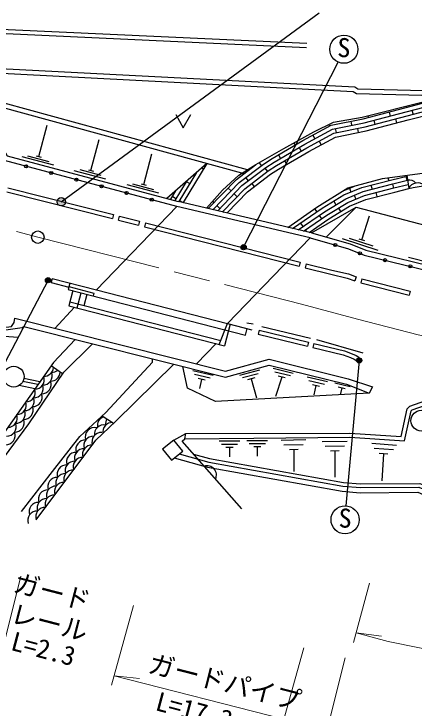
# Model space of a CAD drawing. Units: millimetres at full size, sheet at 1:1000; details may follow other scales. Extents: x 40000 to 680000, y 20000 to 380000.
# Drawn here: x 271055 to 309505, y 246552 to 313292 of the extents above; entities that cross this region are included whole.
import ezdxf
from ezdxf.enums import TextEntityAlignment as Align

# ---------------------------------------------------------------- set-up
doc = ezdxf.new("R2010")
doc.units = ezdxf.units.MM
doc.header["$LTSCALE"] = 1000
doc.linetypes.add('CHAIN', pattern=[18.5, 12, -1.5, 3.5, -1.5])
for name, color, linetype, lineweight in [('M-BGD', 7, 'Continuous', 25), ('M-BGD-EXST', 7, 'Continuous', 25), ('M-BMK', 2, 'CHAIN', 13), ('M-BMK-SRVR', 3, 'Continuous', 25), ('M-STR-HTXT', 7, 'Continuous', 13), ('M-STR-STR1', 1, 'Continuous', 25), ('M-STR-STRC', 7, 'Continuous', 25)]:
    doc.layers.add(name, color=color, linetype=linetype, lineweight=lineweight)
doc.styles.add('ＭＳ ゴシック', font='')
doc.styles.get('ＭＳ ゴシック').set_extended_font_data('MS Gothic')

msp = doc.modelspace()

# ---------------------------------------------------------------- hatches: boundary and pattern name
at = {"layer": 'M-BGD-EXST'}
for points in [[(293346, 290980, -1), (292907, 290740, -1)], [(274555, 287804, -1), (274116, 287565, -1)], [(304448, 280090, -1), (304009, 279851, -1)]]:
    msp.add_hatch(color=256, dxfattribs=at).paths.add_polyline_path(points)
at = {"layer": 'M-STR-STRC'}
msp.add_hatch(color=256, dxfattribs=at).paths.add_polyline_path([(275267, 295013, -1), (275942, 295443, -1)])

# ---------------------------------------------------------------- linework, layer by layer
at = {"layer": 'M-BGD'}
for p, q in [((308737, 304430), (308772, 304296)), ((307093, 303858), (307194, 303471)), ((309300, 304021), (309401, 303634)), ((305054, 303494), (305095, 303337)), ((305623, 303061), (305724, 302674)), ((307722, 303195), (307823, 302808)), ((273446, 299584), (274248, 302593)), ((301312, 302666), (301391, 302520)), ((303423, 302974), (303501, 302581)), ((301932, 302269), (302010, 301876)), ((304058, 302284), (304136, 301892)), ((278451, 298250), (279243, 301224)), ((299781, 301644), (299972, 301292)), ((300378, 301058), (300570, 300707)), ((297954, 300874), (298067, 300681)), ((298459, 300447), (298660, 300101)), ((283523, 296898), (284306, 299836)), ((296473, 299750), (296675, 299405)), ((271816, 299583), (274859, 298772)), ((272377, 299651), (274406, 299110)), ((273209, 299647), (273682, 299521)), ((297067, 299171), (297269, 298825)), ((289588, 298908), (285763, 295556)), ((289588, 298908), (287307, 295144)), ((289115, 298492), (289277, 298394)), ((294613, 298980), (294824, 298704)), ((295163, 298460), (295406, 298142)), ((276821, 298250), (279865, 297438)), ((277382, 298317), (279411, 297776)), ((278214, 298313), (278688, 298187)), ((288591, 298033), (286905, 295252)), ((292983, 297993), (293075, 297873)), ((308703, 297663), (308803, 297276)), ((308812, 297782), (308996, 296500)), ((287593, 297159), (286502, 295359)), ((287608, 297184), (287950, 296976)), ((293318, 297555), (293560, 297237)), ((293900, 296993), (294142, 296675)), ((306995, 297533), (307067, 297254)), ((270464, 296579), (280614, 293995)), ((281893, 296898), (284937, 296087)), ((282454, 296965), (284483, 296425)), ((283286, 296961), (283760, 296835)), ((291629, 296549), (291917, 296271)), ((302704, 296290), (303786, 296736)), ((303284, 296529), (303436, 296159)), ((305362, 296816), (305462, 296429)), ((307438, 296936), (307537, 296549)), ((270365, 296192), (280515, 293607)), ((286596, 296285), (286099, 295466)), ((286281, 295766), (286623, 295559)), ((292205, 295993), (292493, 295716)), ((303744, 295853), (303896, 295484)), ((305832, 296111), (305932, 295723)), ((299644, 292235), (286834, 295270)), ((286965, 295352), (287307, 295144)), ((290134, 295273), (290272, 295140)), ((301781, 295282), (301989, 294941)), ((290560, 294863), (290848, 294585)), ((299948, 294561), (300159, 294254)), ((303950, 294713), (301057, 291836)), ((302233, 294621), (302442, 294280)), ((280614, 293995), (280515, 293607)), ((281096, 293459), (281195, 293847)), ((281195, 293847), (283112, 293359)), ((291136, 294308), (291214, 294233)), ((300385, 293924), (300611, 293594)), ((304468, 291582), (305215, 293864)), ((281096, 293459), (283013, 292971)), ((283112, 293359), (283013, 292971)), ((283694, 293211), (283595, 292823)), ((283694, 293211), (298555, 289427)), ((298591, 293180), (298817, 292850)), ((283595, 292823), (298456, 289039)), ((299043, 292520), (299160, 292350)), ((302608, 291685), (306030, 290566)), ((303253, 291727), (305534, 290981)), ((304202, 291669), (304735, 291495)), ((308969, 289892), (312466, 289037)), ((298555, 289427), (298456, 289039)), ((299136, 289279), (299037, 288891)), ((274738, 287850), (274638, 287463)), ((274738, 287850), (278987, 286756)), ((303948, 288021), (303817, 287643)), ((304497, 287829), (304383, 287445)), ((304497, 287829), (309130, 286631)), ((274638, 287463), (276334, 287026)), ((276346, 287073), (278733, 286459)), ((276714, 286691), (276340, 285238)), ((277134, 285033), (277508, 286486)), ((277821, 285270), (278096, 286335)), ((278733, 286459), (278663, 286189)), ((309130, 286631), (309030, 286244)), ((274989, 283058), (276884, 285098)), ((276340, 285238), (291291, 281389)), ((276440, 285625), (290929, 281895)), ((290782, 281520), (291567, 283517)), ((291822, 283452), (291291, 281389)), ((291567, 283517), (293924, 282910)), ((293443, 283585), (294042, 283481)), ((294870, 283241), (299546, 282115)), ((294610, 282893), (294515, 282504)), ((294515, 282504), (299275, 281341)), ((294610, 282893), (299370, 281730)), ((276945, 281999), (274868, 279790)), ((299370, 281730), (299275, 281341)), ((300128, 281980), (304589, 280710)), ((288598, 279634), (290496, 281593)), ((299856, 281611), (299761, 281222)), ((274868, 279790), (267950, 269990)), ((304203, 280278), (303991, 279939)), ((275715, 278675), (274625, 279445)), ((294648, 279051), (292734, 278522)), ((297899, 278724), (295971, 279195)), ((290192, 278520), (288258, 278967)), ((289910, 278277), (288405, 278625)), ((294515, 278703), (293026, 278292)), ((297614, 278485), (296114, 278851)), ((296792, 278377), (296187, 276505)), ((297132, 278293), (296452, 278460)), ((301173, 277908), (299241, 278365)), ((273365, 277660), (271919, 277944)), ((273554, 277929), (272022, 278229)), ((289431, 278080), (288749, 278237)), ((289090, 278159), (288889, 277288)), ((294188, 278302), (293513, 278115)), ((293851, 278208), (294356, 276382)), ((300889, 277667), (299386, 278023)), ((303377, 277431), (301879, 277805)), ((273080, 277257), (271548, 277558)), ((300409, 277472), (299728, 277634)), ((300068, 277553), (299863, 276683)), ((302895, 277242), (302216, 277412)), ((302555, 277327), (302393, 276678)), ((279526, 274657), (280638, 273937)), ((299111, 272330), (296729, 272280)), ((292755, 272205), (290770, 272205)), ((292535, 271905), (290990, 271905)), ((295435, 272255), (293449, 272255)), ((295214, 271955), (293670, 271955)), ((294792, 271655), (294092, 271655)), ((294442, 271655), (294442, 270761)), ((298856, 271875), (297003, 271836)), ((303067, 272181), (300684, 272161)), ((302806, 271728), (300953, 271713)), ((307814, 271802), (305439, 271987)), ((292113, 271605), (291413, 271605)), ((291763, 271605), (291763, 270711)), ((298359, 271414), (297519, 271396)), ((297939, 271405), (297963, 269306)), ((302303, 271274), (301463, 271267)), ((301883, 271271), (301904, 268745)), ((307515, 271374), (305668, 271518)), ((306975, 270964), (306138, 271030)), ((306556, 270997), (306416, 268412))]:
    msp.add_line(p, q, dxfattribs=at)
for points in [[(179655, 327257), (188744, 326660), (190535, 325940), (196637, 323184), (201330, 321443), (205602, 318236), (208024, 318367), (211617, 317351), (218969, 315522), (225047, 314008), (229298, 313291), (236713, 313113), (244210, 313016), (261354, 311808), (299178, 310069)], [(205948, 318655), (208069, 318770), (211719, 317738), (219065, 315911), (225128, 314400), (229336, 313690), (236720, 313513), (244226, 313416), (261377, 312208), (299197, 310468)], [(292965, 297982), (269922, 304296), (268878, 304999), (267922, 305713), (267516, 306273), (267408, 306692), (267354, 307167), (267446, 307566), (267618, 307938), (267834, 308144), (303795, 306275), (304089, 306100), (310431, 305933), (311380, 304978)], [(293491, 298305), (270112, 304711), (269139, 305366), (268246, 306033), (267930, 306469), (267851, 306774), (267810, 307141), (267874, 307419), (267990, 307671), (268004, 307684), (303660, 305831), (303960, 305654), (310239, 305488), (310819, 304904)], [(289555, 294625), (291100, 296354), (292658, 297794), (294300, 298801), (297001, 300346), (299886, 301945), (301757, 302891), (304518, 303357), (310372, 304846), (312200, 305086), (314381, 305030), (317276, 304661), (319585, 304307), (322477, 302797)], [(290187, 294476), (292699, 297083), (295026, 298858), (295859, 299392), (298815, 301118), (301532, 302597), (304616, 303211), (308628, 304259), (311287, 304952), (314274, 305021), (316468, 304609), (318315, 304211), (318421, 304167)], [(290639, 294369), (292966, 296783), (295256, 298530), (296068, 299051), (299011, 300769), (301670, 302217), (304706, 302821), (308729, 303872), (311342, 304554), (314241, 304620), (316389, 304217), (318196, 303827), (318267, 303798)], [(291091, 294262), (293233, 296484), (295485, 298202), (296277, 298710), (299208, 300421), (301808, 301836), (304795, 302431), (308830, 303485), (311398, 304155), (314209, 304219), (316310, 303825), (318077, 303444), (318113, 303429)], [(291544, 294154), (293500, 296184), (295715, 297874), (296486, 298368), (299404, 300072), (301945, 301456), (304885, 302041), (308931, 303098), (311454, 303756), (314176, 303818), (316231, 303433), (317959, 303060)], [(286614, 303633), (287329, 302338), (288045, 303633)], [(286719, 294784), (269643, 299334), (269703, 300869)], [(269703, 300869), (270399, 299650), (286848, 295267)], [(289734, 294583), (292433, 297382), (294259, 298776)], [(297387, 292770), (300154, 294705), (303140, 296561), (306470, 297461), (311508, 298152), (313480, 298394), (317064, 298407)], [(297837, 292663), (300671, 294605), (302760, 295881), (304481, 296590), (307362, 297330), (308825, 297694)], [(298363, 292539), (300888, 294269), (302941, 295523), (304608, 296209), (307460, 296942), (308882, 297296)], [(308996, 296500), (309411, 296603), (311954, 297013), (314778, 297236), (315704, 297304), (317412, 297115), (319140, 296896), (329071, 286496), (329436, 285064)], [(298888, 292414), (301106, 293933), (303123, 295165), (304734, 295829), (307558, 296554), (308939, 296898)], [(299414, 292290), (301323, 293597), (303304, 294807), (304861, 295449), (307657, 296166), (308996, 296500)], [(299644, 292235), (303950, 294713), (311878, 292632), (314306, 288297)], [(299529, 291749), (303207, 290708), (304714, 290107), (312334, 288246), (318872, 286713), (328271, 284744)], [(299644, 292235), (303368, 291182), (304866, 290585), (312450, 288733), (318980, 287201), (328373, 285233)], [(299136, 289279), (301613, 288648), (303186, 288286), (303948, 288021)], [(299037, 288891), (301518, 288259), (303075, 287901), (303817, 287643)], [(276433, 287413), (276276, 286803), (293298, 282421), (293455, 283031)], [(304383, 287445), (304386, 287444), (309030, 286244)], [(268660, 282997), (270821, 283233), (271073, 283610), (271148, 284025), (291386, 278933), (295582, 280105), (303170, 278208), (305494, 277441)], [(256131, 281547), (268687, 282698), (271839, 283132), (272004, 283243)], [(272004, 283243), (291393, 278364), (295590, 279536), (303017, 277679), (305201, 276832)], [(256184, 281251), (268715, 282399), (271457, 282202)], [(265283, 266051), (268916, 269300), (269581, 269977), (272499, 273896), (275839, 278861), (278610, 281580)], [(299761, 281222), (302704, 280503), (303394, 280246), (303739, 280097), (303991, 279939)], [(299856, 281611), (302822, 280886), (303543, 280617), (303925, 280452), (304203, 280278)], [(271796, 265458), (274754, 269287), (277392, 272657), (279873, 274983), (284368, 279797), (284383, 280128)], [(273197, 264652), (278934, 272296), (280837, 274130), (286414, 279617)], [(305494, 277441), (305201, 276832), (290419, 276019), (287735, 277304), (287280, 279399)], [(286428, 272322), (287578, 272960), (303345, 272996), (308269, 272658), (308851, 275325), (309096, 275588), (310637, 276114), (311412, 276040), (322919, 273258), (325121, 272430), (331868, 269499)], [(287493, 272455), (294091, 272517), (303332, 272596), (308586, 272235), (309219, 275133), (309320, 275242), (310684, 275708), (311345, 275644), (322801, 272875), (324971, 272059), (331709, 269133)], [(292949, 265716), (287212, 272209), (287493, 272455), (287578, 272960)], [(286945, 270989), (289782, 270197), (302672, 267890), (304352, 267758), (309971, 267808), (310677, 267512), (313076, 268464), (320045, 268054), (320588, 267529), (332079, 265837), (335549, 268105), (336913, 267892)], [(288304, 270973), (289860, 270538), (302717, 268237), (304364, 268108), (310040, 268158), (310523, 267956), (312872, 268915), (313063, 269791), (314943, 270378), (331709, 269133)], [(286460, 270606), (289671, 269709), (302609, 267393), (304335, 267258), (309873, 267307), (310672, 266972), (313157, 267959), (319831, 267566), (320355, 267058), (332194, 265315), (335662, 267581), (336835, 267398)]]:
    msp.add_lwpolyline(points, dxfattribs=at)
msp.add_lwpolyline([(285336, 271458), (286184, 270387), (287276, 271251), (286428, 272322)], close=True, dxfattribs=at)
for centre, radius in [((272225, 298646), 150), ((274641, 298003), 150), ((277056, 297359), 150), ((279472, 296715), 150), ((281888, 296071), 150), ((284303, 295427), 150), ((301934, 291068), 150), ((304301, 290272), 150), ((306711, 289620), 150), ((309139, 289027), 150), ((271040, 278419), 1000), ((310204, 274185), 1000)]:
    msp.add_circle(centre, radius, dxfattribs=at)
for centre, radius, start, end in [((309008, 296407), 903, 43.6355, 98.05715), ((309825, 296142), 903, 44.40876, 156.69871), ((273944, 279353), 903, 268.63437, 355.96038), ((274703, 279735), 903, 268.63437, 306.55697), ((273079, 278128), 903, 268.63437, 20.92431), ((273838, 278510), 903, 268.63437, 20.92431), ((274598, 278892), 903, 268.63437, 355.96038), ((273732, 277666), 903, 268.63437, 20.92431), ((272214, 276902), 903, 268.63437, 20.92431), ((272973, 277284), 903, 268.63437, 20.92431), ((272108, 276059), 903, 268.63437, 20.92431), ((272867, 276441), 903, 268.63437, 20.92431), ((271349, 275677), 903, 268.63437, 20.92431), ((271243, 274834), 903, 268.63437, 20.92431), ((272002, 275216), 903, 268.63437, 20.92431), ((270484, 274452), 903, 268.63437, 20.92431), ((271137, 273990), 903, 268.63437, 20.92431), ((279978, 273713), 903, 109.76821, 190.07541), ((280765, 273917), 903, 150.35315, 190.07541), ((270378, 273608), 903, 268.63437, 20.92431), ((279684, 272876), 903, 77.78547, 187.30355), ((280502, 273108), 903, 88.62669, 190.07541), ((270272, 272765), 903, 268.63437, 20.92431), ((278812, 272629), 903, 75.70657, 199.2545), ((279452, 272148), 903, 86.96455, 199.2545), ((277912, 271429), 903, 86.96455, 199.2545), ((278682, 271789), 903, 86.96455, 199.2545), ((278552, 270949), 903, 86.96455, 199.2545), ((277011, 270229), 903, 86.96455, 199.2545), ((277781, 270589), 903, 86.96455, 199.2545), ((277651, 269749), 903, 86.96455, 199.2545), ((276111, 269030), 903, 86.96455, 199.2545), ((276881, 269389), 903, 86.96455, 199.2545), ((289626, 268965), 889, 333.44781, 109.82495), ((275981, 268190), 903, 86.96455, 199.2545), ((276751, 268549), 903, 86.96455, 199.2545), ((275210, 267830), 903, 86.96455, 199.2545), ((275080, 266990), 903, 86.96455, 199.2545), ((275850, 267350), 903, 86.96455, 199.2545), ((274310, 266630), 903, 86.96455, 199.2545), ((274950, 266150), 903, 86.96455, 199.2545), ((273410, 265431), 903, 86.96455, 199.2545), ((274180, 265790), 903, 86.96455, 199.2545), ((274049, 264950), 903, 86.96455, 199.2545), ((273279, 264591), 903, 86.96455, 199.2545)]:
    msp.add_arc(centre, radius, start, end, dxfattribs=at)
at = {"layer": 'M-BGD-EXST'}
for p, q in [((293127, 290860), (302214, 308654)), ((274336, 287684), (268517, 276602)), ((304228, 279971), (302957, 266006))]:
    msp.add_line(p, q, dxfattribs=at)
for centre, radius in [((302754, 309891), 1350), ((293127, 290860), 250), ((274336, 287684), 250), ((304228, 279971), 250), ((302871, 264659), 1350)]:
    msp.add_circle(centre, radius, dxfattribs=at)
at = {"layer": 'M-BMK'}
msp.add_lwpolyline([(253371, 296960), (273357, 291827), (298702, 285392), (304054, 283955), (309901, 282451), (320538, 280074), (327374, 278751), (331881, 277948), (336404, 277315), (345082, 276215), (354741, 275255), (363107, 274901)], dxfattribs=at)
at = {"layer": 'M-BMK-SRVR'}
msp.add_circle((273357, 291827), 600, dxfattribs=at)
at = {"layer": 'M-STR-HTXT'}
for p, q in [((269812, 251530), (271732, 259252)), ((303695, 252862), (305231, 258572)), ((280444, 248773), (282539, 256429)), ((303940, 253774), (306376, 253472)), ((296802, 244769), (298900, 252360)), ((300960, 243716), (302882, 251383)), ((280689, 249667), (297004, 245499)), ((280689, 249667), (283129, 249396))]:
    msp.add_line(p, q, dxfattribs=at)
msp.add_lwpolyline([(328318, 248811), (321746, 249973), (307012, 252947), (303940, 253774)], dxfattribs=at)
at = {"layer": 'M-STR-STR1'}
for p, q in [((286719, 294784), (278987, 286756)), ((299529, 291749), (286719, 294784)), ((291567, 283517), (299529, 291749)), ((278987, 286756), (291567, 283517))]:
    msp.add_line(p, q, dxfattribs=at)
at = {"layer": 'M-STR-STRC'}
msp.add_line((275605, 295228), (300385, 313397), dxfattribs=at)
msp.add_circle((275605, 295228), 400, dxfattribs=at)

# ---------------------------------------------------------------- texts
at = {"layer": 'M-BGD-EXST', "style": 'ＭＳ ゴシック'}
for p in [(302099, 308599), (302216, 263366)]:
    msp.add_text('S', height=1833, rotation=358.508, dxfattribs=at).set_placement(p, align=Align.BOTTOM_LEFT)
at = {"layer": 'M-STR-HTXT', "style": 'ＭＳ ゴシック'}
for s, rotation, p in [('ガード', 345.458, (270738, 257260)), ('レール', 345.458, (270461, 254306)), ('L=2.3', 345.237, (270511, 251631)), ('ガードパイプ', 345.7, (283694, 249490)), ('L=17.3', 345.069, (284401, 245845))]:
    msp.add_text(s, height=1833, rotation=rotation, dxfattribs=at).set_placement(p, align=Align.BOTTOM_LEFT)

doc.saveas('drawing.dxf')
